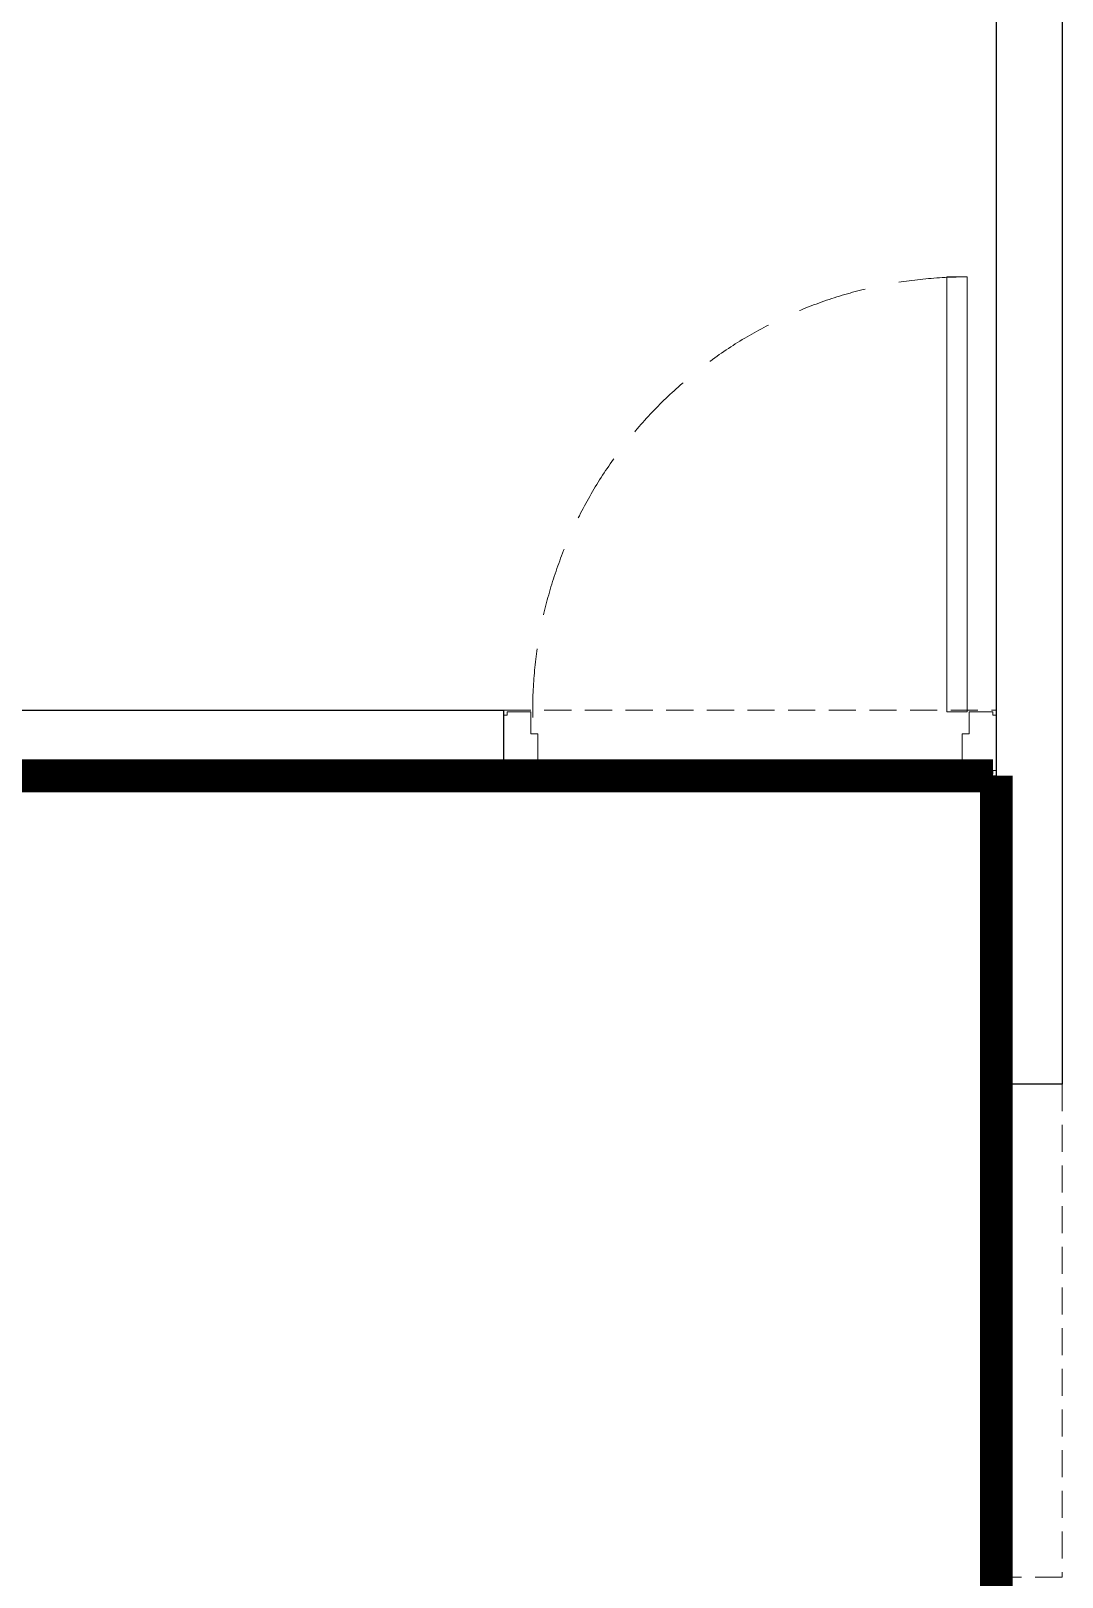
# Model space of a CAD drawing. Header units: feet. Extents: x 9612924 to 9629632, y -7060689 to -7051349.
# Drawn here: x 9626333 to 9627902, y -7056134 to -7053782 of the extents above; entities that cross this region are included whole.
import ezdxf

# ---------------------------------------------------------------- set-up
doc = ezdxf.new("R2010")
doc.units = ezdxf.units.FT
doc.header["$LTSCALE"] = 33
doc.header["$MEASUREMENT"] = 0
for name, pattern in [('a_p6_plan_L18$0$HIDDEN', [0.375, 0.25, -0.125]), ('ACAD_ISO03W100', [30, 12, -18]), ('HIDDEN2', [4.7625, 3.175, -1.5875])]:
    doc.linetypes.add(name, pattern=pattern)
for name, color, linetype, lineweight in [('Door', 2, 'Continuous', 13), ('LENS-CURTAIN', 5, 'a_p6_plan_L18$0$HIDDEN', 9), ('LENS-DOOR', 34, 'Continuous', 20), ('LENS-PARTITION', 21, 'Continuous', 25), ('LK-FLUTTED FINISH', 20, 'Continuous', 30), ('LK-MIRROR', 133, 'Continuous', 13)]:
    doc.layers.add(name, color=color, linetype=linetype, lineweight=lineweight)
doc.layers.add('LAMINATE FINISH', color=80, linetype='Continuous')

# ---------------------------------------------------------------- blocks, each defined once
blk = doc.blocks.new('*U40')
at = {"layer": 'LENS-DOOR'}
for p, q in [((548121.7, 1779235.3), (548121.7, 1778573.8)), ((548121.7, 1779235.3), (548153, 1779235.3)), ((548153, 1778573.8), (548153, 1779235.3)), ((547447.3, 1778568.6), (547452.5, 1778568.6)), ((547447.3, 1778484.1), (547447.3, 1778568.6)), ((547452.5, 1778573.8), (547488.9, 1778573.8)), ((547452.5, 1778568.6), (547452.5, 1778573.8)), ((547488.9, 1778539.9), (547488.9, 1778573.8)), ((548121.7, 1778573.8), (548153, 1778573.8)), ((548192.1, 1778573.8), (548155.6, 1778573.8)), ((548155.6, 1778539.9), (548155.6, 1778573.8)), ((548192.1, 1778568.6), (548192.1, 1778573.8)), ((548197.3, 1778568.6), (548192.1, 1778568.6)), ((548197.3, 1778484.1), (548197.3, 1778568.6)), ((547488.9, 1778539.9), (547499.3, 1778539.9)), ((547499.3, 1778478.9), (547499.3, 1778539.9)), ((548145.2, 1778478.9), (548145.2, 1778539.9)), ((548155.6, 1778539.9), (548145.2, 1778539.9)), ((547447.3, 1778484.1), (547452.5, 1778484.1)), ((547452.5, 1778478.9), (547452.5, 1778484.1)), ((547452.5, 1778478.9), (547499.3, 1778478.9)), ((548192.1, 1778478.9), (548145.2, 1778478.9)), ((548192.1, 1778478.9), (548192.1, 1778484.1)), ((548197.3, 1778484.1), (548192.1, 1778484.1))]:
    blk.add_line(p, q, dxfattribs=at)
at = {"layer": 'LENS-DOOR', "color": 7, "linetype": 'HIDDEN2'}
blk.add_ellipse((548153, 1778573.8), major_axis=(-661.5, 0), ratio=1, start_param=-1.570791, end_param=0.051209, dxfattribs=at)

msp = doc.modelspace()

# ---------------------------------------------------------------- linework, layer by layer
at = {"layer": 'LAMINATE FINISH', "color": 85, "linetype": 'ACAD_ISO03W100', "ltscale": 0.05, "const_width": 50}
msp.add_lwpolyline([(9627052.1, -7054914.9), (9627796.9, -7054914.9)], dxfattribs=at)
at = {"layer": 'LENS-CURTAIN', "ltscale": 5}
for points in [[(9627802.1, -7054914.9), (9627052.1, -7054914.9), (9627052.1, -7054814.9), (9627802.1, -7054814.9)], [(9627902.1, -7055383.9), (9627902.1, -7056133.9), (9627802.1, -7056133.9), (9627802.1, -7055383.9)]]:
    msp.add_lwpolyline(points, close=True, dxfattribs=at)
at = {"layer": 'LENS-PARTITION'}
for points in [[(9627902.1, -7055383.9), (9627802.1, -7055383.9), (9627802.1, -7053633.9), (9627902.1, -7053633.9)], [(9624947.1, -7054914.9), (9624947.1, -7054814.9), (9627052.1, -7054814.9), (9627052.1, -7054914.9)]]:
    msp.add_lwpolyline(points, close=True, dxfattribs=at)
at = {"layer": 'LK-FLUTTED FINISH', "linetype": 'ACAD_ISO03W100', "ltscale": 0.05, "const_width": 50}
msp.add_lwpolyline([(9627802.1, -7054914.9), (9627802.1, -7060208.9)], dxfattribs=at)
at = {"layer": 'LK-MIRROR', "linetype": 'ACAD_ISO03W100', "ltscale": 0.05, "const_width": 50}
msp.add_lwpolyline([(9623934.1, -7056032.9), (9624947.1, -7056032.9), (9624947.1, -7054914.9), (9627052.1, -7054914.9)], dxfattribs=at)

# ---------------------------------------------------------------- block references
at = {"layer": 'Door'}
msp.add_blockref('*U40', (9079604.8, -8833391.2), dxfattribs=at)

doc.saveas('drawing.dxf')
